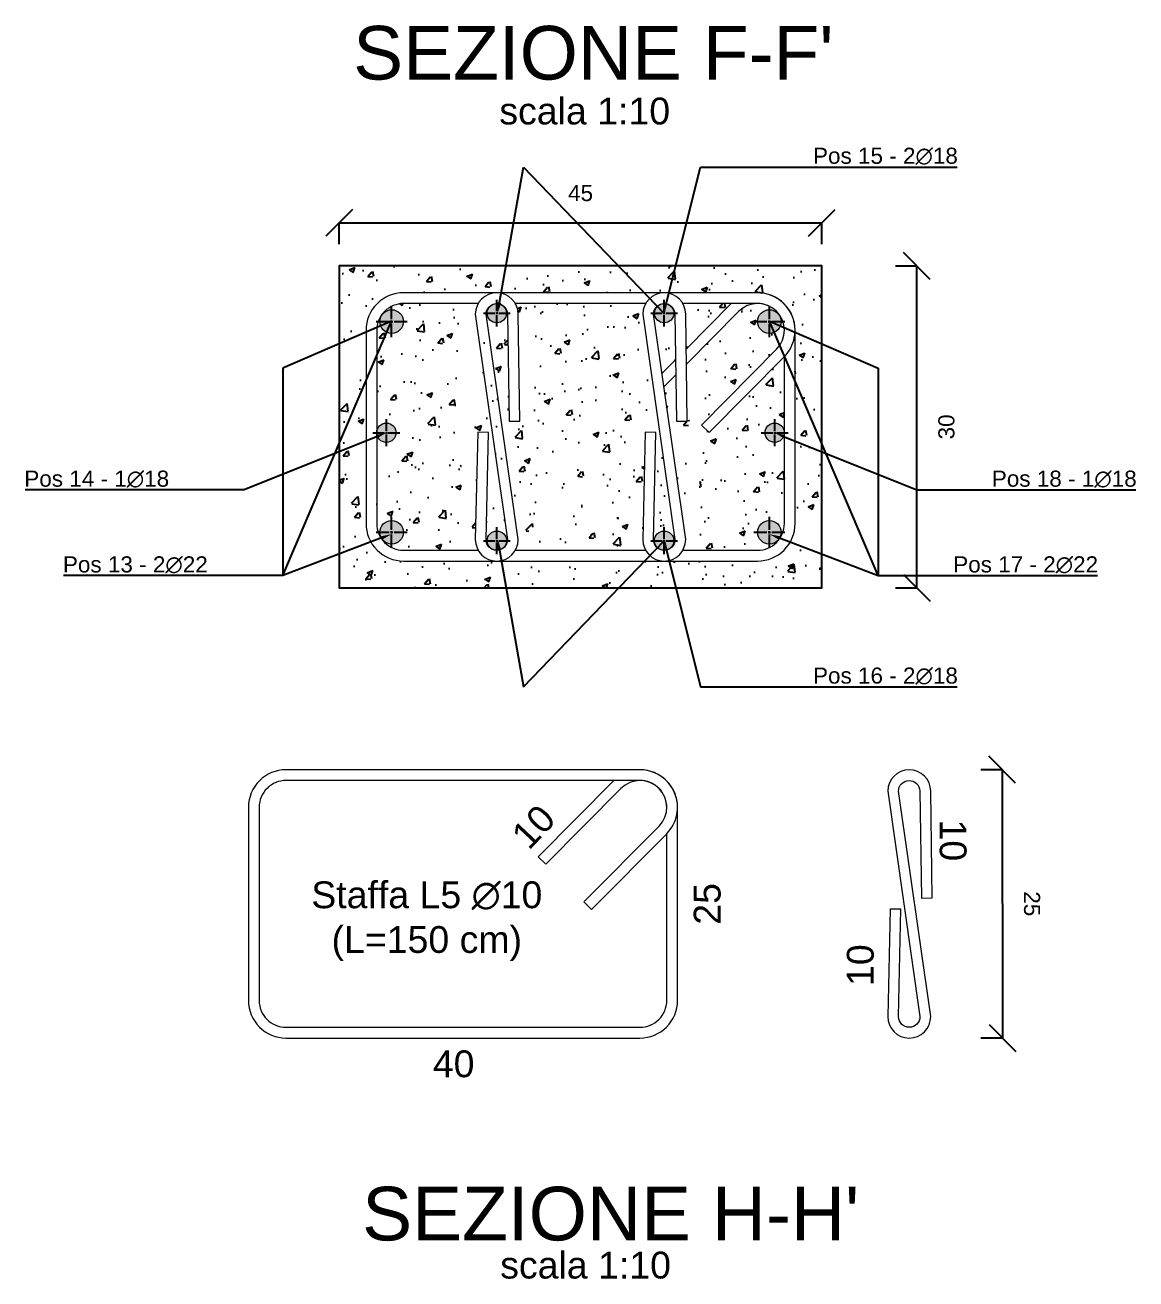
# Model space of a CAD drawing. Header units: millimetres. Extents: x -455371 to 117772, y -78417 to 116564.
# Drawn here: x -337069 to -336033, y 42172 to 43340 of the extents above; entities that cross this region are included whole.
import ezdxf
from ezdxf import colors
from ezdxf.entities.mleader import LeaderData, LeaderLine
from ezdxf.math import Vec2, Vec3

# ---------------------------------------------------------------- set-up
doc = ezdxf.new("R2010")
doc.units = ezdxf.units.MM
doc.linetypes.add('CENTER2', pattern=[28.575, 19.05, -3.175, 3.175, -3.175])
doc.layers.get('0').update_dxf_attribs({"color": 255})
for name, color, linetype, lineweight in [('armature', 5, 'Continuous', 18), ('Cls', 7, 'Continuous', 25), ('quote', 5, 'Continuous', 15), ('RETINO ARMATURE', 253, 'Continuous', 15), ('Scritte', 7, 'Continuous', 15), ('staffe', 10, 'Continuous', 15)]:
    doc.layers.add(name, color=color, linetype=linetype, lineweight=lineweight)
doc.layers.add('RETINI', color=253, linetype='Continuous')
doc.styles.get("Standard").update_dxf_attribs({"font": 'arial.ttf'})
doc.dimstyles.new('per distinte 1 a 10', dxfattribs={"dimtxt": 25, "dimasz": 150, "dimexe": 0.18, "dimexo": 250, "dimgap": 50, "dimtad": 2, "dimdec": 0, "dimlfac": 0.1, "dimzin": 0, "dimdsep": 46, "dimtxsty": 'Standard', "dimblk": 'NONE', "dimcen": 0, "dimse1": 1, "dimse2": 1, "dimsd1": 1, "dimsd2": 1, "dimadec": 0, "dimazin": 0, "dimtfac": 1, "dimtdec": 0, "dimtofl": 0, "dimtmove": 0, "dimatfit": 3, "dimldrblk": 'NONE', "dimfxl": 250, "dimfxlon": 1, "dimtolj": 1, "dimtzin": 0, "dimarcsym": 2})
doc.dimstyles.new('scala 1 a 10', dxfattribs={"dimtxt": 15, "dimasz": 25, "dimexe": 0.183, "dimexo": 0.1, "dimgap": 20, "dimtad": 2, "dimdec": 0, "dimlfac": 0.1, "dimzin": 0, "dimdsep": 46, "dimtxsty": 'Standard', "dimblk": 'OBLIQUE', "dimcen": -25, "dimadec": 0, "dimazin": 0, "dimtfac": 1, "dimtdec": 0, "dimtofl": 0, "dimtmove": 0, "dimatfit": 3, "dimfxl": 20, "dimfxlon": 1, "dimtolj": 1, "dimtzin": 0, "dimarcsym": 0})
pattern_1 = [(50, (4554.59, -19010.304), (54.6554007, -4.7817257), [5.715, -62.865]), (355, (4554.59, -19010.304), (-10.573026, 57.317054), [4.572, -50.292175]), (100.451445, (4559.143, -19010.703), (44.082374, 52.5353256), [4.857003, -53.427073]), (46.1842, (4554.59, -18995.064), (81.323712, -12.612698), [8.5725, -94.2975]), (96.635558, (4561.365, -18996.115), (71.22124, 74.227837), [7.285507, -80.140682]), (351.18415, (4554.59, -18995.064), (71.22124, 74.227837), [6.85799, -75.43792]), (21, (4562.21, -18998.874), (45.4843174, -30.6795595), [5.715, -62.865]), (326, (4562.21, -18998.874), (18.5406085, 55.25639), [4.572, -50.292]), (71.451445, (4566, -19001.43), (64.024926, 24.576831), [4.857003, -53.426981]), (37.5, (4554.588, -19010.304), (0.926581, 25.3665117), [0, -49.6824, 0, -51.054, 0, -50.4825]), (7.5, (4554.588, -19010.304), (20.0458988, 30.0541724), [0, -29.1084, 0, -48.5394, 0, -19.2405]), (327.5, (4537.595, -19010.304), (40.6771786, -1.7186232), [0, -19.05, 0, -59.436, 0, -78.867]), (317.5, (4529.975, -19010.304), (44.4387544, 7.6279473), [0, -24.765, 0, -39.4716, 0, -56.007])]

# ---------------------------------------------------------------- blocks, each defined once
blk = doc.blocks.new('*U1488')
at = {"layer": 'Cls', "color": 0, "linetype": 'CENTER2', "transparency": 16777216}
for p, q in [((0, 2.2), (0, 14.5)), ((-14.5, 0), (-2.2, 0)), ((2.2, 0), (14.5, 0)), ((0, -14.5), (0, -2.2))]:
    blk.add_line(p, q, dxfattribs=at)
at = {"layer": 'Cls', "color": 0, "linetype": 'Continuous', "transparency": 16777216}
for p, q in [((-1.1, 0), (1.1, 0)), ((0, -1.1), (0, 1.1))]:
    blk.add_line(p, q, dxfattribs=at)
blk = doc.blocks.new('*U1510')
at = {"layer": 'Cls', "color": 0, "linetype": 'CENTER2', "transparency": 16777216}
for p, q in [((0, 1.8), (0, 12.5)), ((-12.5, 0), (-1.8, 0)), ((1.8, 0), (12.5, 0)), ((0, -12.5), (0, -1.8))]:
    blk.add_line(p, q, dxfattribs=at)
at = {"layer": 'Cls', "color": 0, "linetype": 'Continuous', "transparency": 16777216}
for p, q in [((-0.9, 0), (0.9, 0)), ((0, -0.9), (0, 0.9))]:
    blk.add_line(p, q, dxfattribs=at)
blk = doc.blocks.new('*U1511')
at = {"layer": 'Cls', "color": 0, "linetype": 'CENTER2', "transparency": 16777216}
for p, q in [((0, 1.8), (0, 12.5)), ((-12.5, 0), (-1.8, 0)), ((1.8, 0), (12.5, 0)), ((0, -12.5), (0, -1.8))]:
    blk.add_line(p, q, dxfattribs=at)
at = {"layer": 'Cls', "color": 0, "linetype": 'Continuous', "transparency": 16777216}
for p, q in [((-0.9, 0), (0.9, 0)), ((0, -0.9), (0, 0.9))]:
    blk.add_line(p, q, dxfattribs=at)
blk = doc.blocks.new('*U1512')
at = {"layer": 'Cls', "color": 0, "linetype": 'CENTER2', "transparency": 16777216}
for p, q in [((0, 1.8), (0, 12.5)), ((-12.5, 0), (-1.8, 0)), ((1.8, 0), (12.5, 0)), ((0, -12.5), (0, -1.8))]:
    blk.add_line(p, q, dxfattribs=at)
at = {"layer": 'Cls', "color": 0, "linetype": 'Continuous', "transparency": 16777216}
for p, q in [((-0.9, 0), (0.9, 0)), ((0, -0.9), (0, 0.9))]:
    blk.add_line(p, q, dxfattribs=at)
blk = doc.blocks.new('*U1513')
at = {"layer": 'Cls', "color": 0, "linetype": 'CENTER2', "transparency": 16777216}
for p, q in [((0, 2.2), (0, 14.5)), ((-14.5, 0), (-2.2, 0)), ((2.2, 0), (14.5, 0)), ((0, -14.5), (0, -2.2))]:
    blk.add_line(p, q, dxfattribs=at)
at = {"layer": 'Cls', "color": 0, "linetype": 'Continuous', "transparency": 16777216}
for p, q in [((-1.1, 0), (1.1, 0)), ((0, -1.1), (0, 1.1))]:
    blk.add_line(p, q, dxfattribs=at)
blk = doc.blocks.new('*U1514')
at = {"layer": 'Cls', "color": 0, "linetype": 'CENTER2', "transparency": 16777216}
for p, q in [((0, 1.8), (0, 12.5)), ((-12.5, 0), (-1.8, 0)), ((1.8, 0), (12.5, 0)), ((0, -12.5), (0, -1.8))]:
    blk.add_line(p, q, dxfattribs=at)
at = {"layer": 'Cls', "color": 0, "linetype": 'Continuous', "transparency": 16777216}
for p, q in [((-0.9, 0), (0.9, 0)), ((0, -0.9), (0, 0.9))]:
    blk.add_line(p, q, dxfattribs=at)
blk = doc.blocks.new('*U1515')
at = {"layer": 'Cls', "color": 0, "linetype": 'CENTER2', "transparency": 16777216}
for p, q in [((0, 2.2), (0, 14.5)), ((-14.5, 0), (-2.2, 0)), ((2.2, 0), (14.5, 0)), ((0, -14.5), (0, -2.2))]:
    blk.add_line(p, q, dxfattribs=at)
at = {"layer": 'Cls', "color": 0, "linetype": 'Continuous', "transparency": 16777216}
for p, q in [((-1.1, 0), (1.1, 0)), ((0, -1.1), (0, 1.1))]:
    blk.add_line(p, q, dxfattribs=at)
blk = doc.blocks.new('*U1516')
at = {"layer": 'Cls', "color": 0, "linetype": 'CENTER2', "transparency": 16777216}
for p, q in [((0, 1.8), (0, 12.5)), ((-12.5, 0), (-1.8, 0)), ((1.8, 0), (12.5, 0)), ((0, -12.5), (0, -1.8))]:
    blk.add_line(p, q, dxfattribs=at)
at = {"layer": 'Cls', "color": 0, "linetype": 'Continuous', "transparency": 16777216}
for p, q in [((-0.9, 0), (0.9, 0)), ((0, -0.9), (0, 0.9))]:
    blk.add_line(p, q, dxfattribs=at)
blk = doc.blocks.new('*U1480')
at = {"layer": 'Cls', "color": 0, "linetype": 'CENTER2', "transparency": 16777216}
for p, q in [((0, 1.8), (0, 12.5)), ((-12.5, 0), (-1.8, 0)), ((1.8, 0), (12.5, 0)), ((0, -12.5), (0, -1.8))]:
    blk.add_line(p, q, dxfattribs=at)
at = {"layer": 'Cls', "color": 0, "linetype": 'Continuous', "transparency": 16777216}
for p, q in [((-0.9, 0), (0.9, 0)), ((0, -0.9), (0, 0.9))]:
    blk.add_line(p, q, dxfattribs=at)
blk = doc.blocks.new('*U1481')
at = {"layer": 'Cls', "color": 0, "linetype": 'CENTER2', "transparency": 16777216}
for p, q in [((0, 2.2), (0, 14.5)), ((-14.5, 0), (-2.2, 0)), ((2.2, 0), (14.5, 0)), ((0, -14.5), (0, -2.2))]:
    blk.add_line(p, q, dxfattribs=at)
at = {"layer": 'Cls', "color": 0, "linetype": 'Continuous', "transparency": 16777216}
for p, q in [((-1.1, 0), (1.1, 0)), ((0, -1.1), (0, 1.1))]:
    blk.add_line(p, q, dxfattribs=at)
blk = doc.blocks.new('*D1642')
at = {"layer": 'Defpoints', "color": 0, "transparency": 16777216}
for p in [(-336495.6, 42646.4), (-336495.6, 42396.4), (-336495.6, 42396.4)]:
    blk.add_point(p, dxfattribs=at)
at = {"layer": 'quote', "color": 0, "transparency": 16777216, "insert": (-336432.8, 42521.4), "char_height": 25, "attachment_point": 5, "rotation": 90}
blk.add_mtext('\\A1;25', dxfattribs=at)
blk = doc.blocks.new('_None')
blk = doc.blocks.new('*D1643')
at = {"layer": 'Defpoints', "color": 0, "transparency": 16777216}
for p in [(-336860.6, 42611.4), (-336460.6, 42611.4), (-336460.6, 42435)]:
    blk.add_point(p, dxfattribs=at)
at = {"layer": 'quote', "color": 0, "transparency": 16777216, "insert": (-336669.3, 42372.2), "char_height": 25, "attachment_point": 5}
blk.add_mtext('\\A1;40', dxfattribs=at)
blk = doc.blocks.new('_Oblique')
at = {"color": 0, "linetype": 'ByBlock', "lineweight": -2}
blk.add_line((-0.5, -0.5), (0.5, 0.5), dxfattribs=at)
blk = doc.blocks.new('*D1682')
at = {"layer": 'Defpoints', "color": 0, "transparency": 16777216}
for p in [(-336244.8, 42646.4), (-336244.6, 42396.4), (-336157.7, 42396.5)]:
    blk.add_point(p, dxfattribs=at)
at = {"layer": 'quote', "color": 0, "lineweight": -2, "transparency": 16777216}
for p, q in [((-336177.9, 42646.5), (-336157.7, 42646.5)), ((-336157.9, 42646.5), (-336157.7, 42396.5)), ((-336177.7, 42396.5), (-336157.5, 42396.5))]:
    blk.add_line(p, q, dxfattribs=at)
at = {"layer": 'quote', "color": 0, "lineweight": -2, "transparency": 16777216, "xscale": 25, "yscale": 25, "zscale": 25}
for p, rotation in [((-336157.9, 42646.5), 90.04996142072099), ((-336157.7, 42396.5), 270.049961420721)]:
    blk.add_blockref('_Oblique', p, dxfattribs=dict(at, rotation=rotation))
at = {"layer": 'quote', "color": 0, "transparency": 16777216, "insert": (-336130.2, 42521.5), "char_height": 15, "attachment_point": 5, "rotation": 270.05}
blk.add_mtext('\\A1;25', dxfattribs=at)
blk = doc.blocks.new('*D2263')
at = {"layer": 'Defpoints', "color": 0, "transparency": 16777216}
for p in [(-336326, 43156.1), (-336776, 43115.9), (-336326, 43115.9)]:
    blk.add_point(p, dxfattribs=at)
at = {"layer": 'quote', "color": 0, "lineweight": -2, "transparency": 16777216}
for p, q in [((-336776, 43136.1), (-336776, 43156.2)), ((-336776, 43156.1), (-336326, 43156.1)), ((-336326, 43136.1), (-336326, 43156.2))]:
    blk.add_line(p, q, dxfattribs=at)
at = {"layer": 'quote', "color": 0, "lineweight": -2, "transparency": 16777216, "xscale": 25, "yscale": 25, "zscale": 25, "rotation": 180}
blk.add_blockref('_Oblique', (-336776, 43156.1), dxfattribs=at)
at = {"layer": 'quote', "color": 0, "lineweight": -2, "transparency": 16777216, "xscale": 25, "yscale": 25, "zscale": 25}
blk.add_blockref('_Oblique', (-336326, 43156.1), dxfattribs=at)
at = {"layer": 'quote', "color": 0, "transparency": 16777216, "insert": (-336551, 43183.7), "char_height": 15, "attachment_point": 5}
blk.add_mtext('\\A1;45', dxfattribs=at)
blk = doc.blocks.new('*D2264')
at = {"layer": 'Defpoints', "color": 0, "transparency": 16777216}
for p in [(-336326, 43115.9), (-336237.5, 43115.9), (-336326, 42815.9)]:
    blk.add_point(p, dxfattribs=at)
at = {"layer": 'quote', "color": 0, "lineweight": -2, "transparency": 16777216}
for p, q in [((-336257.5, 43115.9), (-336237.3, 43115.9)), ((-336237.5, 42815.9), (-336237.5, 43115.9)), ((-336257.5, 42815.9), (-336237.3, 42815.9))]:
    blk.add_line(p, q, dxfattribs=at)
at = {"layer": 'quote', "color": 0, "lineweight": -2, "transparency": 16777216, "xscale": 25, "yscale": 25, "zscale": 25}
for p, rotation in [((-336237.5, 43115.9), 90), ((-336237.5, 42815.9), 270)]:
    blk.add_blockref('_Oblique', p, dxfattribs=dict(at, rotation=rotation))
at = {"layer": 'quote', "color": 0, "transparency": 16777216, "insert": (-336209.9, 42965.9), "char_height": 15, "attachment_point": 5, "rotation": 90}
blk.add_mtext('\\A1;30', dxfattribs=at)

msp = doc.modelspace()

# ---------------------------------------------------------------- hatches: boundary and pattern name
at = {"layer": 'RETINI'}
h = msp.add_hatch(dxfattribs=at)
h.set_pattern_fill('AR-CONC', color=256, scale=0.3)
h.set_pattern_definition(pattern_1)
h.paths.add_polyline_path([(-336326, 43115.9), (-336476, 43115.9), (-336776, 43115.9), (-336776, 42815.9), (-336326, 42815.9)])
h.paths.add_polyline_path([(-336351, 43055.9), (-336351, 42875.9, -0.414214), (-336386, 42840.9), (-336716, 42840.9, -0.414214), (-336751, 42875.9), (-336751, 43055.9, -0.414214), (-336716, 43090.9), (-336386, 43090.9, -0.414214)], flags=16)
h.paths.add_polyline_path([(-336716.1, 43064.1, -1), (-336738.1, 43064.1, -1)], flags=0)
h.paths.add_polyline_path([(-336723, 42960.5, -1), (-336741, 42960.5, -1)], flags=0)
h.paths.add_polyline_path([(-336716.1, 42867.7, -1), (-336738.1, 42867.7, -1)], flags=0)
h = msp.add_hatch(dxfattribs=at)
h.set_pattern_fill('AR-CONC', color=256, scale=0.3)
h.set_pattern_definition(pattern_1)
h.paths.add_polyline_path([(-336662.2, 43055.9, -0.201566), (-336651.7, 43080.9), (-336716, 43080.9, 0.236232), (-336736, 43070.7, -0.722577), (-336716.1, 43064.1, -1), (-336738.1, 43064.1, -0.16273), (-336736.1, 43070.8, 0.161051), (-336741, 43055.9), (-336741, 42960.5, -1), (-336723, 42960.5, -1), (-336741, 42960.5), (-336741, 42875.9, 0.160357), (-336736, 42861.1, -0.161051), (-336738.1, 42867.7, -1), (-336716.1, 42867.7, -0.745706), (-336736.1, 42861, 0.23733), (-336716, 42850.9), (-336651.7, 42850.9, -0.201566), (-336662.2, 42875.9)])
h.paths.add_polyline_path([(-336361, 42960.5, -1), (-336379, 42960.5, -1), (-336361, 42960.5), (-336361, 43031.4), (-336431.1, 42960.6), (-336438.2, 42967.6), (-336368.3, 43038.3, 0.368329), (-336366.1, 43070.7, -0.161051), (-336364, 43064.1, -1), (-336386, 43064.1, -0.745706), (-336366, 43070.8, 0.465059), (-336404.1, 43073.1), (-336439.9, 43037), (-336439.9, 42875.9, -0.201566), (-336450.4, 42850.9), (-336386, 42850.9, 0.236232), (-336366.1, 42861.1, -0.722577), (-336386, 42867.7, -1), (-336364, 42867.7, -0.16273), (-336366, 42861, 0.161051), (-336361, 42875.9)])
h.paths.add_polyline_path([(-336410.5, 43080.9), (-336450.4, 43080.9, -0.201566), (-336439.9, 43055.9), (-336439.9, 43051.2)])
edge = h.paths.add_edge_path()
edge.add_line((-336649.1, 42863.8), (-336648.5, 42889))
edge.add_arc((-336627.2, 42875.9), 25, 148.3741, 209.0154)
edge = h.paths.add_edge_path()
edge.add_line((-336619.1, 42860.9), (-336626.5, 42912.2))
edge.add_line((-336626.5, 42912.2), (-336638.2, 42900.3))
edge.add_line((-336638.2, 42900.3), (-336639.1, 42860.9))
edge.add_arc((-336629.1, 42860.9), 10, 180.1907, 251.0639)
edge.add_arc((-336627.2, 42875.9), 25, 258.0563, 259.8929)
edge.add_arc((-336629, 42859.9), 9, 180, 253.5583, ccw=False)
edge.add_arc((-336629, 42859.9), 9, 0, 180, ccw=False)
edge.add_arc((-336629, 42859.9), 9, -86.6939, 0, ccw=False)
edge.add_arc((-336627.2, 42875.9), 25, 266.9715, 267.2915)
edge.add_arc((-336629.1, 42860.9), 10, 274.2839, 359.9959)
edge = h.paths.add_edge_path()
edge.add_line((-336452.9, 43067.8), (-336452.5, 43038.5))
edge.add_line((-336452.5, 43038.5), (-336449.9, 43041.1))
edge.add_line((-336449.9, 43041.1), (-336449.9, 43055.9))
edge.add_arc((-336474.9, 43055.9), 25, 0, 28.5029)
edge = h.paths.add_edge_path()
edge.add_line((-336473.3, 43003.2), (-336453.3, 42863.3))
edge.add_arc((-336474.9, 42875.9), 25, 329.7016, 360)
edge.add_line((-336449.9, 42875.9), (-336449.9, 43026.9))
edge.add_line((-336449.9, 43026.9), (-336452.3, 43024.5))
edge.add_line((-336452.3, 43024.5), (-336451.6, 42971.4))
edge.add_line((-336451.6, 42971.4), (-336461.6, 42971.3))
edge.add_line((-336461.6, 42971.3), (-336462.2, 43014.5))
edge.add_line((-336462.2, 43014.5), (-336473.3, 43003.2))
edge = h.paths.add_edge_path()
edge.add_arc((-336473, 43070.9), 10, 94.2831, 179.9965)
edge.add_line((-336483, 43070.9), (-336475.1, 43015.7))
edge.add_line((-336475.1, 43015.7), (-336462.4, 43028.5))
edge.add_line((-336462.4, 43028.5), (-336463, 43071.3))
edge.add_arc((-336473, 43070.9), 10, 2.3098, 71.0753)
edge.add_arc((-336474.9, 43055.9), 25, 78.064, 79.0599)
edge.add_arc((-336473, 43071.9), 9, 0, 71.756, ccw=False)
edge.add_arc((-336473, 43071.9), 9, -180, 0, ccw=False)
edge.add_arc((-336473, 43071.9), 9, 94.5074, 180, ccw=False)
edge.add_arc((-336474.9, 43055.9), 25, 87.2035, 87.2944)
edge = h.paths.add_edge_path()
edge.add_arc((-336473, 42860.9), 20, 180, 209.9999)
edge.add_line((-336490.3, 42850.9), (-336602.7, 42850.9))
edge.add_line((-336602.7, 42850.9), (-336532.4, 42922))
edge.add_line((-336532.4, 42922), (-336539.5, 42929))
edge.add_line((-336539.5, 42929), (-336609.1, 42858.6))
edge.add_arc((-336627.2, 42875.9), 25, 315.8055, 316.3607, ccw=False)
edge.add_arc((-336629.1, 42860.9), 20, 353.0289, 360)
edge.add_line((-336609.1, 42860.9), (-336617.7, 42921))
edge.add_line((-336617.7, 42921), (-336575, 42964.2))
edge.add_line((-336575, 42964.2), (-336582.1, 42971.2))
edge.add_line((-336582.1, 42971.2), (-336652.2, 42900.4))
edge.add_line((-336652.2, 42900.4), (-336652.2, 43055.9))
edge.add_arc((-336627.2, 43055.9), 25, 100.9401, 180, ccw=False)
edge.add_arc((-336629.1, 43071.9), 9, 108.244, 445.4926)
edge.add_arc((-336627.2, 43055.9), 25, 92.7056, 92.7965, ccw=False)
edge.add_arc((-336629.1, 43070.9), 10, 2.3098, 85.7169, ccw=False)
edge.add_line((-336619.1, 43071.3), (-336617.7, 42971.3))
edge.add_line((-336617.7, 42971.3), (-336607.7, 42971.4))
edge.add_line((-336607.7, 42971.4), (-336609.1, 43070.9))
edge.add_arc((-336629.1, 43070.9), 20, 0, 30.0001)
edge.add_line((-336611.8, 43080.9), (-336490.3, 43080.9))
edge.add_arc((-336473, 43070.9), 20, 149.9999, 180)
edge.add_line((-336493, 43070.9), (-336463, 42860.9))
edge.add_arc((-336473, 42860.9), 10, 288.9089, 359.9959, ccw=False)
edge.add_arc((-336474.9, 42875.9), 25, 280.1071, 281.9266, ccw=False)
edge.add_arc((-336473.1, 42859.9), 9, 286.4417, 626.6939)
edge.add_arc((-336474.9, 42875.9), 25, 272.7045, 273.0285, ccw=False)
edge.add_arc((-336473, 42860.9), 10, 180.1907, 265.7223, ccw=False)
edge.add_line((-336483, 42860.9), (-336480.7, 42960.8))
edge.add_line((-336480.7, 42960.8), (-336490.7, 42961.1))
edge.add_line((-336490.7, 42961.1), (-336493, 42860.9))
at = {"layer": 'RETINO ARMATURE'}
h = msp.add_hatch(color=256, dxfattribs=at)
h.dxf.hatch_style = 1
h.paths.add_polyline_path([(-336716.1, 43064.1, 1), (-336738.1, 43064.1, 1)])
h = msp.add_hatch(color=256, dxfattribs=at)
h.dxf.hatch_style = 1
h.paths.add_polyline_path([(-336620.1, 43071.9, 1), (-336638.1, 43071.9, 1)])
h = msp.add_hatch(color=256, dxfattribs=at)
h.dxf.hatch_style = 1
h.paths.add_polyline_path([(-336464, 43071.9, 1), (-336482, 43071.9, 1)])
h = msp.add_hatch(color=256, dxfattribs=at)
h.dxf.hatch_style = 1
h.paths.add_polyline_path([(-336364, 43064.1, 1), (-336386, 43064.1, 1)])
h = msp.add_hatch(color=256, dxfattribs=at)
h.dxf.hatch_style = 1
h.paths.add_polyline_path([(-336723, 42960.5, 1), (-336741, 42960.5, 1)])
h = msp.add_hatch(color=256, dxfattribs=at)
h.dxf.hatch_style = 1
h.paths.add_polyline_path([(-336716.1, 42867.7, 1), (-336738.1, 42867.7, 1)])
h.paths.add_polyline_path([(-336620, 42859.9, 1), (-336638, 42859.9, 1)])
h.paths.add_polyline_path([(-336464.1, 42859.9, 1), (-336482.1, 42859.9, 1)])
h.paths.add_polyline_path([(-336364, 42867.7, 1), (-336386, 42867.7, 1)])
h.paths.add_polyline_path([(-336361, 42960.5, 1), (-336379, 42960.5, 1)])

# ---------------------------------------------------------------- linework, layer by layer
at = {"layer": 'armature'}
for centre, radius in [((-336727.1, 43064.1), 11), ((-336629.1, 43071.9), 9), ((-336473, 43071.9), 9), ((-336375, 43064.1), 11), ((-336732, 42960.5), 9), ((-336370, 42960.5), 9), ((-336727.1, 42867.7), 11), ((-336375, 42867.7), 11), ((-336629, 42859.9), 9), ((-336473.1, 42859.9), 9)]:
    msp.add_circle(centre, radius, dxfattribs=at)
at = {"layer": 'Cls'}
msp.add_lwpolyline([(-336776, 43115.9), (-336776, 42815.9), (-336326, 42815.9), (-336326, 43115.9), (-336776, 43115.9), (-336776, 42965.9)], dxfattribs=at)
at = {"layer": 'staffe'}
for points in [[(-336751, 43055.9), (-336751, 42875.9, 0.414214), (-336716, 42840.9), (-336386, 42840.9, 0.414214), (-336351, 42875.9), (-336351, 43055.9, 0.414214), (-336386, 43090.9), (-336716, 43090.9, 0.414214)], [(-336639.1, 42860.9), (-336636.9, 42960.8), (-336646.8, 42961.1), (-336649.1, 42860.9, 0.666247), (-336649.1, 42860.9, 1), (-336609.1, 42860.9), (-336639.1, 43070.9, -0.980013), (-336619.1, 43071.3), (-336617.7, 42971.3), (-336607.7, 42971.4), (-336609.1, 43070.9, 0.666247), (-336609.1, 43070.9, 1), (-336649.1, 43070.9), (-336619.1, 42860.9, -0.998301)], [(-336483, 42860.9), (-336480.7, 42960.8), (-336490.7, 42961.1), (-336493, 42860.9, 0.666247), (-336493, 42860.9, 1), (-336453, 42860.9), (-336483, 43070.9, -0.980013), (-336463, 43071.3), (-336461.6, 42971.3), (-336451.6, 42971.4), (-336453, 43070.9, 0.666247), (-336453, 43070.9, 1), (-336493, 43070.9), (-336463, 42860.9, -0.998301)], [(-336860.6, 42611.4), (-336860.6, 42431.4, 0.414214), (-336825.6, 42396.4), (-336495.6, 42396.4, 0.414214), (-336460.6, 42431.4), (-336460.6, 42611.4, 0.414214), (-336495.6, 42646.4), (-336825.6, 42646.4, 0.414214)], [(-336254.6, 42416.4), (-336252.3, 42516.4), (-336262.3, 42516.6), (-336264.6, 42416.4, 0.666247), (-336264.6, 42416.4, 1), (-336224.6, 42416.4), (-336254.6, 42626.4, -0.980013), (-336234.6, 42626.8), (-336233.2, 42526.9), (-336223.2, 42527), (-336224.6, 42626.4, 0.666247), (-336224.6, 42626.4, 1), (-336264.6, 42626.4), (-336234.6, 42416.4, -0.998301)]]:
    msp.add_lwpolyline(points, format="xyb", close=True, dxfattribs=at)
for points in [[(-336367.9, 43038.7), (-336438.2, 42967.6), (-336431.1, 42960.6), (-336361.2, 43031.3, 0.666247), (-336386, 43090.9, 0.666247)], [(-336646.5, 43080.9), (-336716, 43080.9, 0.414214), (-336741, 43055.9), (-336741, 42875.9, 0.414214), (-336716, 42850.9), (-336646.5, 42850.9)], [(-336361, 43055.9, 0.414214), (-336386, 43080.9), (-336455.6, 43080.9)], [(-336455.6, 42850.9), (-336386, 42850.9, 0.414214), (-336361, 42875.9), (-336361, 43031.4)], [(-336477.4, 42594.2), (-336547.8, 42523.2), (-336540.7, 42516.1), (-336470.7, 42586.8, 0.666247), (-336495.6, 42646.4, 0.666247)], [(-336470.6, 42611.4, 0.414214), (-336495.6, 42636.4), (-336825.6, 42636.4, 0.414214), (-336850.6, 42611.4), (-336850.6, 42431.4, 0.414214), (-336825.6, 42406.4), (-336495.6, 42406.4, 0.414214), (-336470.6, 42431.4), (-336470.6, 42586.9)]]:
    msp.add_lwpolyline(points, format="xyb", dxfattribs=at)
for points in [[(-336629.1, 43080.9), (-336629.2, 43080.9)], [(-336490.3, 43080.9), (-336611.8, 43080.9)], [(-336472.9, 43080.9), (-336473, 43080.9)], [(-336410.5, 43080.9), (-336452.5, 43038.5)], [(-336452.3, 43024.5), (-336403.8, 43073.5)], [(-336462.4, 43028.5), (-336475.1, 43015.7)], [(-336473.3, 43003.2), (-336462.2, 43014.5)], [(-336629.1, 42850.9), (-336629, 42850.9)], [(-336611.8, 42850.9), (-336490.3, 42850.9)], [(-336473.1, 42850.9), (-336473, 42850.9)], [(-336520.1, 42636.4), (-336590.4, 42565.3), (-336583.3, 42558.3), (-336513.4, 42629)]]:
    msp.add_lwpolyline(points, dxfattribs=at)
for centre in [(-336386, 43055.9), (-336495.6, 42611.4)]:
    msp.add_arc(centre, 25, 315.3064, 135.3064, dxfattribs=at)

# ---------------------------------------------------------------- block references
at = {"layer": 'Cls', "linetype": 'CENTER2'}
for name, p in [('*U1516', (-336629.1, 43071.9)), ('*U1480', (-336473, 43071.9)), ('*U1515', (-336727.1, 43064.1)), ('*U1481', (-336375, 43064.1)), ('*U1514', (-336732, 42960.5)), ('*U1510', (-336370, 42960.5)), ('*U1513', (-336727.1, 42867.7)), ('*U1512', (-336629, 42859.9)), ('*U1511', (-336473.1, 42859.9)), ('*U1488', (-336375, 42867.7))]:
    msp.add_blockref(name, p, dxfattribs=at)

# ---------------------------------------------------------------- texts
at = {"layer": 'Scritte', "attachment_point": 1}
for s, width, insert, char_height in [("SEZIONE F-F'", 923.094, (-336763, 43339.6), 50), ('scala 1:10', 923.094, (-336626.7, 43272.8), 25), ('\\pxqc;Staffa L5 ∅10 (L=150 cm)', 217.14, (-336802.9, 42542.4), 25), ("SEZIONE H-H'", 923.094, (-336754.6, 42257.8), 50), ('scala 1:10', 923.094, (-336625.9, 42197.3), 25)]:
    msp.add_mtext_dynamic_manual_height_columns(s, width=width, gutter_width=12.5, heights=[0], dxfattribs=dict(at, insert=insert, char_height=char_height))
at = {"layer": 'Scritte', "char_height": 25}
for insert, attachment_point, rotation in [((-336617.4, 42587.8), 1, 46.7232), ((-336191.3, 42600.1), 1, 270.2234), ((-336302.7, 42483.8), 3, 89.7766)]:
    msp.add_mtext_dynamic_manual_height_columns('10', width=76.834, gutter_width=12.5, heights=[0], dxfattribs=dict(at, insert=insert, attachment_point=attachment_point, rotation=rotation))

# ---------------------------------------------------------------- dimensions: what is measured, and where the dimension line sits
at = {"layer": 'quote'}
dim = msp.add_linear_dim(base=(-336326, 43156.1), p1=(-336776, 43115.9), p2=(-336326, 43115.9), dimstyle='scala 1 a 10', dxfattribs=at)
dim.commit()
dim.dimension.update_dxf_attribs({"geometry": '*D2263', "text_midpoint": (-336551, 43183.7)})
dim = msp.add_linear_dim(base=(-336237.5, 43115.9), p1=(-336326, 42815.9), p2=(-336326, 43115.9), angle=90, dimstyle='scala 1 a 10', dxfattribs=at)
dim.commit()
dim.dimension.update_dxf_attribs({"geometry": '*D2264', "text_midpoint": (-336209.9, 42965.9)})
dim = msp.add_aligned_dim(p1=(-336244.8, 42646.4), p2=(-336244.6, 42396.4), distance=86.9, dimstyle='scala 1 a 10', dxfattribs=at)
dim.commit()
dim.dimension.update_dxf_attribs({"geometry": '*D1682', "text_midpoint": (-336130.2, 42521.5)})
for base, p1, p2, angle, picture, middle, dimtype in [((-336495.6, 42396.4), (-336495.6, 42646.4), (-336495.6, 42396.4), 90, '*D1642', (-336495.6, 42521.4), 160), ((-336460.6, 42435), (-336860.6, 42611.4), (-336460.6, 42611.4), 360, '*D1643', (-336669.3, 42435), 161)]:
    dim = msp.add_linear_dim(base=base, p1=p1, p2=p2, angle=angle, dimstyle='per distinte 1 a 10', dxfattribs=at)
    dim.commit()
    dim.dimension.update_dxf_attribs({"geometry": picture, "text_midpoint": middle, "dimtype": dimtype})

# ---------------------------------------------------------------- leaders
ml = msp.add_multileader_mtext('Standard', dxfattribs=at)
ml.set_content('Pos 15 - 2∅18', color=256)
ml.set_leader_properties()
ml.build(insert=Vec2(0, 0))
ml.multileader.update_dxf_attribs({"text_left_attachment_type": 6, "text_right_attachment_type": 6, "dogleg_length": 20, "arrow_head_size": 10})
ctx = ml.context
ctx.base_point, ctx.char_height, ctx.arrow_head_size, ctx.landing_gap_size, ctx.plane_origin = Vec3(-336384.3, 43208.1), 15, 10, 50, Vec3(-336736.9, 43064.1)
ctx.left_attachment, ctx.right_attachment = 6, 6
notes = []
notes.append((ctx, [(0, (1, 1, 0), (-336404.3, 43208.1), (1, 0), 20, [(2, [(-336628.3, 43071.9), (-336604.3, 43208.1), (-336473.3, 43071.9), (-336439.2, 43208.1)], 0, [])])]))
ctx.mtext.insert, ctx.mtext.flow_direction = Vec3(-336334.3, 43226.1), 5
ml = msp.add_multileader_mtext('Standard', dxfattribs=at)
ml.set_content('Pos 13 - 2∅22', color=256)
ml.set_leader_properties()
ml.build(insert=Vec2(0, 0))
ml.multileader.update_dxf_attribs({"text_left_attachment_type": 6, "text_right_attachment_type": 6, "dogleg_length": 20, "arrow_head_size": 10})
ctx = ml.context
ctx.base_point, ctx.char_height, ctx.arrow_head_size, ctx.landing_gap_size, ctx.plane_origin = Vec3(-337080.9, 42827.3), 15, 10, 50, Vec3(-336727.1, 42866)
ctx.left_attachment, ctx.right_attachment, ctx.text_align_type = 6, 6, 2
notes.append((ctx, [(0, (1, 1, 0), (-336828.5, 42827.3), (-1, 0), 20, [(1, [(-336727.1, 42866), (-336828.5, 42827.3), (-336727.1, 43064.4), (-336828.5, 43020.8)], 0, [])])]))
ctx.mtext.insert, ctx.mtext.alignment, ctx.mtext.flow_direction = Vec3(-336898.5, 42845.3), 3, 5
ml = msp.add_multileader_mtext('Standard', dxfattribs=at)
ml.set_content('Pos 17 - 2∅22', color=256)
ml.set_leader_properties()
ml.build(insert=Vec2(0, 0))
ml.multileader.update_dxf_attribs({"text_left_attachment_type": 6, "text_right_attachment_type": 6, "dogleg_length": 20, "arrow_head_size": 10})
ctx = ml.context
ctx.base_point, ctx.char_height, ctx.arrow_head_size, ctx.landing_gap_size, ctx.plane_origin = Vec3(-336253.6, 42827.3), 15, 10, 50, Vec3(-336375, 42866)
ctx.left_attachment, ctx.right_attachment = 6, 6
notes.append((ctx, [(0, (1, 1, 0), (-336273.6, 42827.3), (1, 0), 20, [(1, [(-336375, 42866), (-336273.6, 42827.3), (-336375, 43064.4), (-336273.6, 43020.8)], 0, [])])]))
ctx.mtext.insert, ctx.mtext.flow_direction = Vec3(-336203.6, 42845.3), 5
ml = msp.add_multileader_mtext('Standard', dxfattribs=at)
ml.set_content('Pos 14 - 1∅18', color=256)
ml.set_leader_properties()
ml.build(insert=Vec2(0, 0))
ml.multileader.update_dxf_attribs({"text_left_attachment_type": 6, "text_right_attachment_type": 6, "dogleg_length": 20, "arrow_head_size": 10})
ctx = ml.context
ctx.base_point, ctx.char_height, ctx.arrow_head_size, ctx.landing_gap_size, ctx.plane_origin = Vec3(-337117.1, 42907.2), 15, 10, 50, Vec3(-336420, 42825)
ctx.left_attachment, ctx.right_attachment, ctx.text_align_type = 6, 6, 2
notes.append((ctx, [(0, (1, 1, 0), (-336864.5, 42907.2), (-1, 0), 20, [(3, [(-336732, 42960.5), (-336864.5, 42907.2)], 0, [])])]))
ctx.mtext.insert, ctx.mtext.alignment, ctx.mtext.flow_direction = Vec3(-336934.5, 42925.2), 3, 5
ml = msp.add_multileader_mtext('Standard', dxfattribs=at)
ml.set_content('Pos 18 - 1∅18', color=256)
ml.set_leader_properties()
ml.build(insert=Vec2(0, 0))
ml.multileader.update_dxf_attribs({"text_left_attachment_type": 6, "text_right_attachment_type": 6, "dogleg_length": 20, "arrow_head_size": 10})
ctx = ml.context
ctx.base_point, ctx.char_height, ctx.arrow_head_size, ctx.landing_gap_size, ctx.plane_origin = Vec3(-336217.6, 42907.2), 15, 10, 50, Vec3(-336682.1, 42825)
ctx.left_attachment, ctx.right_attachment = 6, 6
notes.append((ctx, [(0, (1, 1, 0), (-336237.6, 42907.2), (1, 0), 20, [(3, [(-336370, 42960.5), (-336237.6, 42907.2)], 0, [])])]))
ctx.mtext.insert, ctx.mtext.flow_direction = Vec3(-336167.6, 42925.2), 5
ml = msp.add_multileader_mtext('Standard', dxfattribs=at)
ml.set_content('Pos 16 - 2∅18', color=256)
ml.set_leader_properties()
ml.build(insert=Vec2(0, 0))
ml.multileader.update_dxf_attribs({"text_left_attachment_type": 6, "text_right_attachment_type": 6, "dogleg_length": 20, "arrow_head_size": 10})
ctx = ml.context
ctx.base_point, ctx.char_height, ctx.arrow_head_size, ctx.landing_gap_size, ctx.plane_origin = Vec3(-336384.3, 42723.7), 15, 10, 50, Vec3(-336736.9, 42867.7)
ctx.left_attachment, ctx.right_attachment = 6, 6
notes.append((ctx, [(0, (1, 1, 0), (-336404.3, 42723.7), (1, 0), 20, [(2, [(-336628.2, 42860.9), (-336604.3, 42723.7), (-336473.1, 42859.9), (-336439.2, 42723.7)], 0, [])])]))
ctx.mtext.insert, ctx.mtext.flow_direction = Vec3(-336334.3, 42741.7), 5
for ctx, leaders in notes:
    for number, flags, end, landing, length, lines in leaders:
        leader = LeaderData()
        leader.index, (leader.has_last_leader_line, leader.has_dogleg_vector, leader.attachment_direction) = number, flags
        leader.last_leader_point, leader.dogleg_vector, leader.dogleg_length = Vec3(end), Vec3(landing), length
        for number, points, colour, breaks in lines:
            line = LeaderLine()
            line.index, line.vertices, line.color, line.breaks = number, Vec3.list(points), colors.encode_raw_color(colour), breaks
            leader.lines.append(line)
        ctx.leaders.append(leader)

doc.saveas('drawing.dxf')
